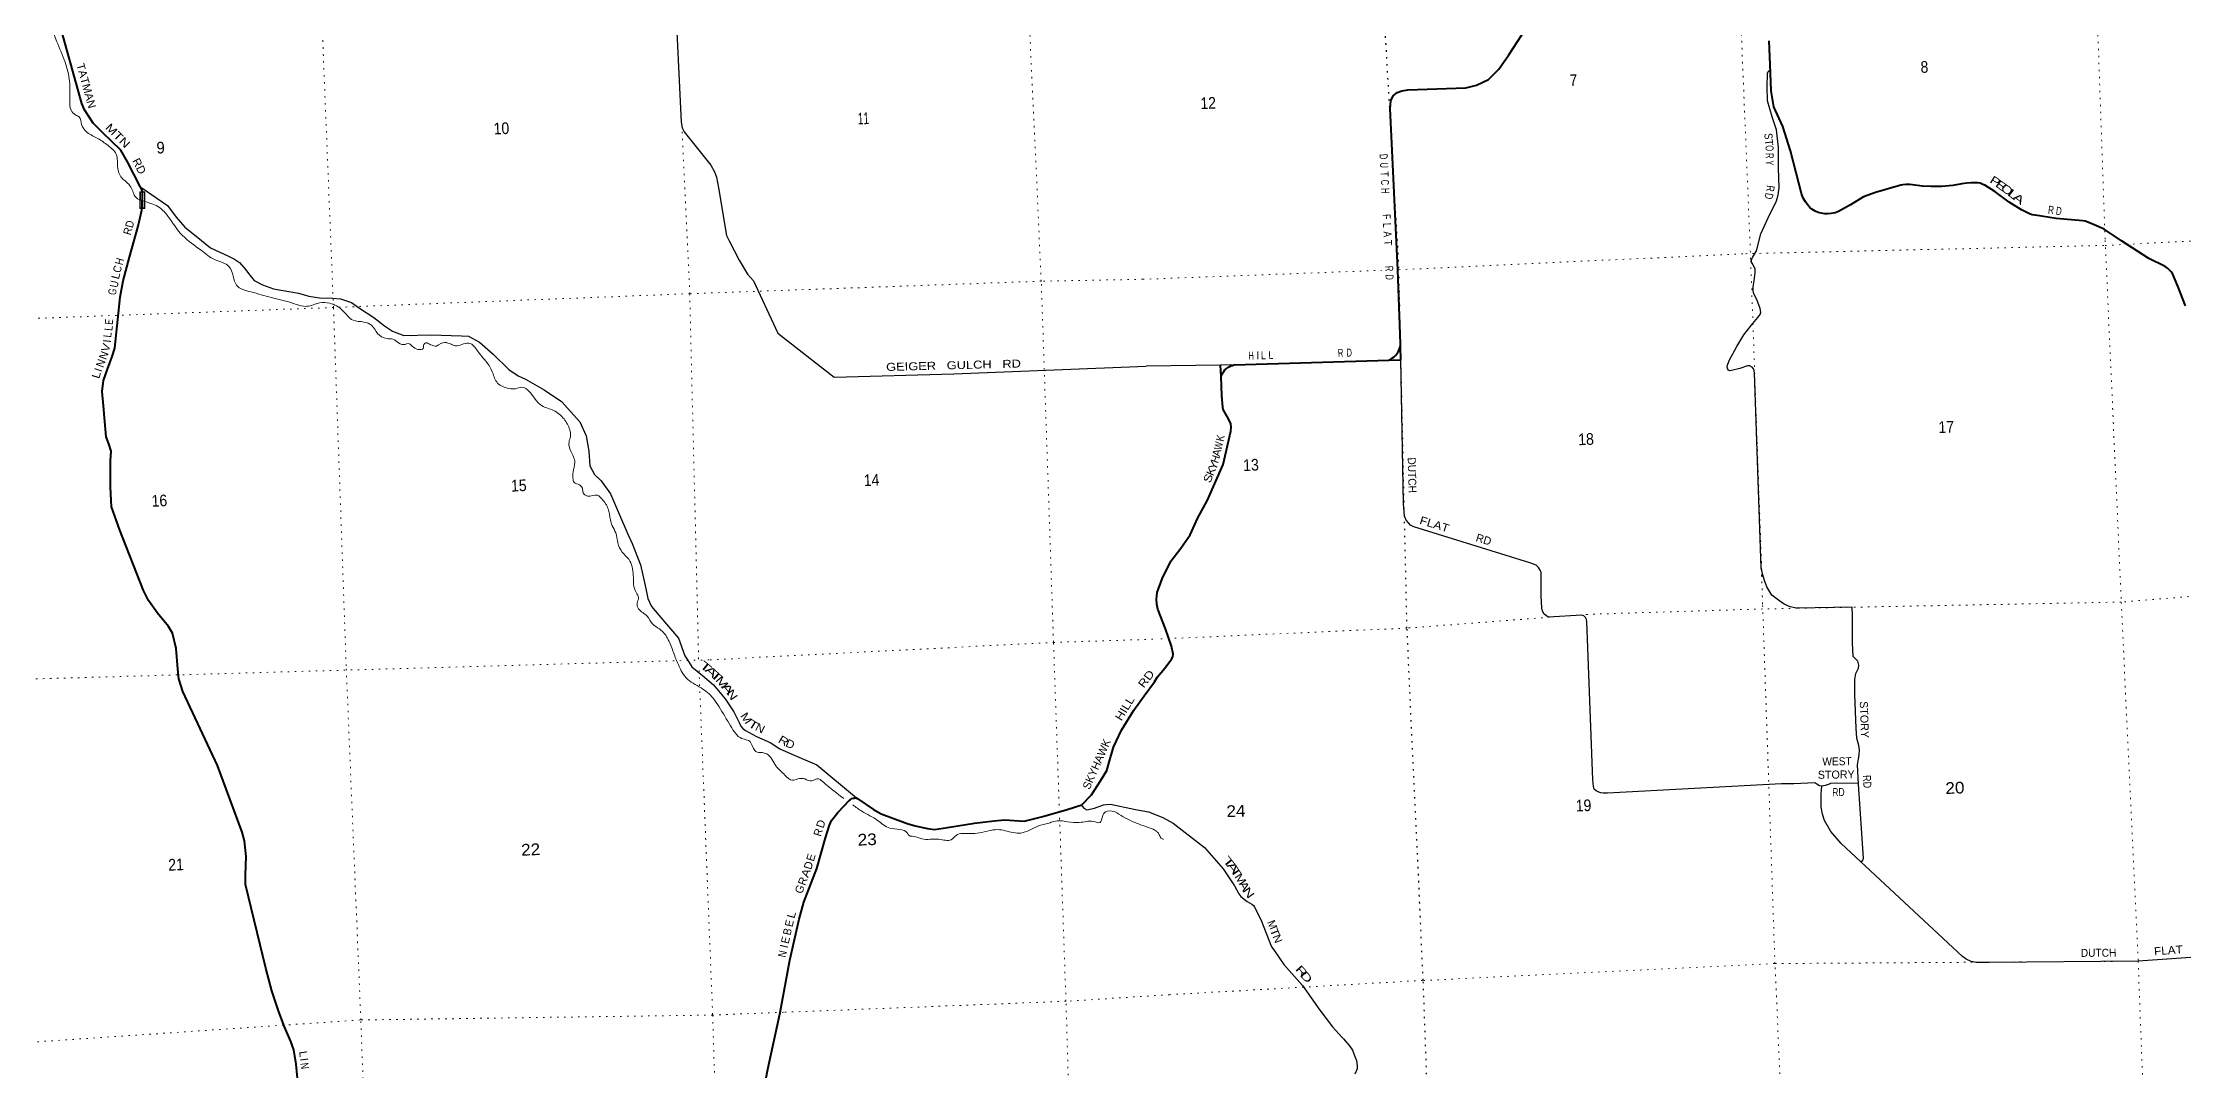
# Model space of a CAD drawing. Header units: feet. Extents: x 757852 to 1040949, y -536576 to -344549.
# Drawn here: x 836829 to 868934, y -383585 to -368176 of the extents above; entities that cross this region are included whole.
import ezdxf
from ezdxf.enums import TextEntityAlignment as Align

# ---------------------------------------------------------------- set-up
doc = ezdxf.new("R2010")
doc.units = ezdxf.units.FT
doc.header["$LTSCALE"] = 70
doc.linetypes.add('DOTTED', pattern=[1.5, 0.3, -1.2])
for name, color, linetype, lineweight in [('26', 7, 'Continuous', 40), ('29', 7, 'Continuous', 25), ('39', 7, 'Continuous', 13), ('6', 7, 'DOTTED', 25), ('61', 7, 'Continuous', 13), ('7', 7, 'DOTTED', 13)]:
    doc.layers.add(name, color=color, linetype=linetype, lineweight=lineweight)
doc.layers.add('27', color=7, linetype='Continuous')
doc.layers.add('30', color=7, linetype='Continuous')

msp = doc.modelspace()

# ---------------------------------------------------------------- linework, layer by layer
at = {"layer": '26'}
for points in [[(838323.34, -370411.69), (838318.81, -370386.32), (838291.63, -370330.12), (838097.07, -369961.32), (837999.37, -369788.48), (837860.99, -369651.54), (837731.22, -369528.31), (837584.31, -369379.67), (837452.42, -369181.78), (837413.17, -369085.26), (836685.77, -366461.68), (836621.21, -366217.08), (836601.48, -366034.93), (836618.53, -365867.32), (836664.34, -365714.59), (836700.05, -365608.53), (836846.38, -365266.58), (836904.42, -365116.83)], [(857192.57, -372709.36), (857191.79, -372684.98), (857156.23, -371579.49), (857036.73, -369161.35), (857047.73, -369044.7), (857084.61, -368972.66), (857144.93, -368920.14), (857214.33, -368895.41), (857302.16, -368880.05), (858173.13, -368851.33), (858334.37, -368811.09), (858516.03, -368725.86), (858666.97, -368571.41), (858821.59, -368354.51), (859469.07, -367349.09)], [(863126.62, -370123.61), (863044.05, -369797), (862929.87, -369431.38), (862794.18, -369134.92), (862753.12, -368897.22), (862738.29, -368501.73), (862725.04, -368148.39)], [(868969.97, -372121.49), (868852.33, -371824.35), (868775.03, -371638.28), (868754.9, -371610.59), (868728.31, -371583.4), (868696.8, -371554.41), (868662.47, -371529.93), (868420.96, -371412.35), (868009.05, -371144.36), (867747.38, -370971.25), (867600.26, -370904.37), (867505.23, -370865.59), (867463.45, -370852.14), (867427.17, -370844.57), (867030.08, -370811.25), (866712.13, -370761.3), (866669.48, -370753.94), (866627.56, -370739.93), (866508.53, -370679.86), (866325.75, -370568.33), (866110.31, -370407.49), (865958.27, -370313.39), (865929.28, -370298.49), (865889.09, -370283.18), (865851.97, -370278.32), (865821.72, -370276.88), (865796.27, -370276.88), (865754.49, -370278.32), (865691.11, -370283.13), (865614.13, -370291.51), (865480.07, -370315.54), (865314.21, -370330.93), (865152.59, -370331.87), (865022.67, -370325.8), (864835.73, -370302.38), (864807.81, -370300.66), (864772.76, -370303.06), (864730.5, -370307.39), (864701.46, -370313.39), (864475.95, -370374.5), (864320.88, -370419.23), (864136.74, -370483.7), (863944.39, -370605.52), (863810.49, -370682.79), (863761.9, -370706.5), (863714.84, -370723.78), (863654.34, -370736.27), (863604.06, -370741.41), (863557.34, -370741.07), (863502.12, -370731.22), (863458.43, -370719.94), (863415.47, -370703.18), (863366.23, -370670), (863335.5, -370645.99), (863309.57, -370614.3), (863270.2, -370563.01), (863235.62, -370505.78), (863210.59, -370434.07), (863126.62, -370123.61)], [(837870.38, -372878.38), (837911.44, -372756.01), (837989.78, -371992.66), (838033.62, -371745.5), (838127.12, -371389.69), (838258.35, -370927.73), (838316.57, -370688.01), (838321.53, -370647.34), (838323.34, -370411.69)], [(857016.93, -372933.69), (857024.16, -372930.86), (857050.39, -372918.21), (857075.16, -372902.88), (857098.18, -372885.05), (857119.22, -372864.9), (857138.04, -372842.67), (857154.43, -372818.6), (857168.22, -372792.94), (857179.24, -372765.98), (857187.39, -372738.02), (857187.94, -372734.98), (857192.57, -372709.36)], [(857016.93, -372933.69), (857020.13, -372933.59), (857200.64, -372932.76), (857193.49, -372734.98), (857192.57, -372709.36)], [(840778.75, -385059.75), (840628.36, -383493.67), (840593.32, -383282.01), (840547.8, -383155.24), (840456.09, -382933.89), (840368.31, -382710.37), (840264.69, -382397.03), (840175.84, -382052.91), (839867.92, -380801.11), (839867.84, -380656.34), (839878.32, -380380.43), (839856.3, -380144.09), (839820.64, -380012.88), (839449.07, -379015.1), (838930.11, -377904.89), (838869.84, -377714.39), (838853.72, -377570.3), (838828.66, -377261.7), (838772.72, -377030.8), (838712.25, -376930.8), (838551.1, -376730.47), (838414.53, -376541.18), (838339.82, -376389.49), (837982.35, -375487.63), (837861.07, -375136.83), (837842.54, -374840.02), (837845.93, -374443.77), (837854.05, -374302.67), (837819.15, -374189.53), (837778.64, -374086.67), (837756.8, -373854.35), (837738.96, -373621.85), (837717.88, -373407.59), (837740.94, -373239.73), (837798.02, -373068.43), (837870.38, -372878.38)], [(853551, -377686.43), (853660.97, -377553.13), (853760.57, -377422.73), (853778.05, -377383.42), (853781.78, -377345.54), (853761.29, -377227.7), (853671.1, -376965.71), (853553.54, -376670.58), (853537.25, -376595.79), (853533.85, -376520.54), (853546.21, -376421.56), (853616.78, -376213.85), (853751.62, -375951.45), (853896.96, -375755), (854038.21, -375556.69), (854153.21, -375301.06), (854297.99, -375036.28), (854535.1, -374500.64), (854647.01, -374001.87), (854656.28, -373942.06), (854648.89, -373891.22), (854616, -373818.07), (854535.22, -373674.63), (854526.96, -373640.48), (854512.62, -373472.15), (854501.66, -373180.05), (854495.29, -373009.9)], [(854501.66, -373180.05), (854514.17, -373149.41), (854526.85, -373125.77), (854541.93, -373103.58), (854559.25, -373083.1), (854578.62, -373064.53), (854599.81, -373048.1), (854622.62, -373033.97), (854646.77, -373022.3), (854672.01, -373013.21), (854698.06, -373006.82), (857016.93, -372933.69)], [(847558.9, -384318.08), (847704.27, -383572.01), (847891.47, -382721.63), (848033.06, -381933.5), (848173.91, -381318.32), (848245.65, -381065.97), (848437.37, -380561.25), (848568.68, -380101.3), (848626.92, -379909.84), (848658.05, -379838.16), (848753.6, -379721.54), (848931.62, -379536.28), (848937.24, -379531.6), (848964.54, -379508.86), (848987.24, -379505.56), (849003.05, -379503.27), (849031.42, -379499.15), (849053.05, -379513.68), (849290.03, -379672.83), (849403.39, -379740.45), (849791.72, -379885.02), (849912.99, -379921.4), (850099.83, -379960.48), (850202.97, -379976.25), (850400.52, -379943.81), (850801.64, -379878.68), (851099.64, -379846.03), (851253.74, -379831.51), (851549.85, -379849.21), (851830.2, -379779.11), (852195.62, -379677.27), (852413.62, -379605.77), (852557.87, -379452.92), (852691.74, -379244.2), (852787.68, -379089.36), (852822.55, -378963.22), (852889.55, -378741.24), (853011.27, -378482.76), (853191.72, -378187.63), (853349.32, -377969.88), (853505.03, -377760.58), (853551, -377686.43)]]:
    msp.add_lwpolyline(points, dxfattribs=at)
at = {"layer": '29'}
for points in [[(846335, -367909.65), (846405.26, -369365.84), (846420.09, -369451.81), (846446.77, -369511.1), (846847.6, -370013.44), (846905.9, -370109.51), (846935.36, -370188.7), (846962.27, -370350.44), (847082.81, -371065.22), (847122.46, -371148), (847275.29, -371437.15), (847398.67, -371647.11), (847489.31, -371747.85), (847851.74, -372528.86), (848699.34, -373188.92), (850493.63, -373141.58), (853377.86, -373026.66)], [(864106.5, -380468.75), (864128.56, -380436.3), (864137.9, -380404.11), (864066.25, -379297.05), (864049.32, -379006.18), (864064.64, -378916.97), (864074.83, -378858.36), (864077.38, -378781.9), (864069.73, -378715.64), (864040.29, -378604.44), (864026.69, -378456.18), (864009.65, -377948.18), (864011.33, -377724.96), (864022.06, -377636.1), (864065.28, -377556.07), (864068.46, -377511.45), (864053.72, -377448.36), (864010.8, -377404.33), (863986.35, -377380.11), (863974.58, -377173.48), (863975.43, -376767.35), (863971.18, -376641.67), (863133.67, -376657.07), (863041.23, -376637.26), (863002.71, -376620.76), (862949.65, -376593.97), (862882.22, -376549.1), (862764.39, -376461.05), (862686.86, -376336.82), (862656.04, -376239.97), (862630.73, -376155.23), (862604.32, -376049.58), (862504.94, -373124.14), (862494.75, -373073.17), (862467.35, -373040.44), (862436.13, -373022.2), (862400.24, -373018.84), (862285.22, -373059.35), (862157.86, -373092.28), (862132.85, -373093.55), (862112.47, -373083.36), (862100.32, -373058.26), (862094.63, -373027.29), (862122.11, -372942.84), (862240.77, -372731.31), (862344.65, -372554.51), (862455.98, -372415.63), (862553.95, -372295.34), (862573.75, -372272.93), (862591.59, -372252.54), (862599.24, -372216.86), (862589.11, -372161.33), (862539.85, -372026.48), (862492.2, -371939.07), (862482.64, -371893.93), (862482, -371834.58), (862499.14, -371744.54), (862515.13, -371625.6), (862512.81, -371573.14), (862476.91, -371495.62), (862456.85, -371464.76), (862456.85, -371429.55), (862471.81, -371396.23), (862534.52, -371294.89), (862601.44, -371043.08), (862710.94, -370801.74), (862833.95, -370545.81), (862859.64, -370455.58), (862872.95, -370353.36), (862865.9, -370058.09), (862864.27, -369746.54), (862832.18, -369480.36), (862766.62, -369285.8), (862701.33, -369045), (862693.5, -368836.21), (862696.76, -368635.3), (862707.77, -368605.58), (862744.09, -368574.77)], [(838298.38, -370342.92), (838701.21, -370613.52), (838831.26, -370791.03), (838960.04, -370938.43), (839128.5, -371074.1), (839342.96, -371252.08), (839616.41, -371376.65), (839703.75, -371423.05), (839780.24, -371472.96), (839875.7, -371578.63), (839916.64, -371635.94), (839998.5, -371741.26), (840124.07, -371805.16), (840289.15, -371867.78), (840663.59, -371932.45), (840818.05, -371974.21), (840979.86, -371999.58), (841179.02, -372005.27), (841293.93, -372014.52), (841459.1, -372071.91), (841579.24, -372157.34), (841796.1, -372297.01), (841953.95, -372419.06), (842071.99, -372502.56), (842243.43, -372565.73), (842648.92, -372556.71), (843111.59, -372569.42), (843216.39, -372577.08), (843380.83, -372664.66), (843585.42, -372847.08), (843818.12, -373076.57), (843959.08, -373171.34), (844067.24, -373218.9), (844349.38, -373381.97), (844607.87, -373556.08), (844881.9, -373860.24), (844979.2, -374071.29), (845018.93, -374298.85), (845036.25, -374519.3), (845102.01, -374649.24), (845204.6, -374747.47), (845343.34, -374940.7), (845465.67, -375221.08), (845605.98, -375546.95), (845670.16, -375687.01), (845796.18, -376007.45), (845863.36, -376314.28), (845901.82, -376511.72), (845961.13, -376631.88), (846155.64, -376860.97), (846362.77, -377103.6), (846460.64, -377371.94), (846498.85, -377431.99), (846565.82, -377535.4), (846726.01, -377665.4), (846888.63, -377805.34), (847064.24, -378015.11), (847192.95, -378208.76), (847272.63, -378372.25), (847299.93, -378424.11), (847327.3, -378459.13), (847367.59, -378490.96), (847536.12, -378580.38), (847738.83, -378670.38), (847883.55, -378766.84), (848100.46, -378860.27), (848438.09, -379004.91), (849033.63, -379500.64)], [(854696.1, -373006.88), (854495.29, -373009.9), (853377.86, -373026.66)], [(864061.64, -379281.14), (863645.92, -379286.72), (863616.09, -379301.8), (863565.12, -379317.09), (863512.77, -379325.9), (863478.47, -379319.64), (863440.25, -379296.71), (863408.48, -379277.55), (863093.54, -379291.4), (862910.15, -379291.61), (860299.72, -379428.59), (860234.87, -379428.21), (860197.46, -379424.91), (860169.94, -379415.01), (860127.58, -379392.84), (860098.41, -379368.78), (860087.05, -379330.03), (860077.27, -379229.88), (859987.25, -376857.37), (859982.85, -376825.45), (859970.75, -376795.74), (859946.53, -376769.33), (859913.52, -376758.32), (859411.06, -376788.14), (859383.06, -376772.63), (859347.85, -376742.91), (859324.73, -376701.09), (859313.72, -376657.1), (859304.71, -376470.47), (859304.63, -376146.8), (859302.72, -376117.81), (859288.25, -376085.09), (859266.41, -376042.98), (859227.2, -376010.99), (859135.48, -375976.24), (857393.27, -375436.6), (857345.98, -375412.37), (857314.62, -375375.22), (857276.64, -375335.33), (857252.59, -375275.02), (857241.43, -375084.45), (857200.64, -372932.76)], [(870992.9, -381756.9), (868762.57, -381913.41), (868258.68, -381950.01), (866025.87, -381971.54), (865826.68, -381968.24), (865753.22, -381953.73), (865677, -381918.72), (865621.79, -381878.25), (863804.27, -380187.46), (863646.71, -380004.4), (863556.11, -379838.94), (863525.46, -379745.16), (863506.51, -379638.21), (863505.24, -379446.81), (863513.55, -379323.67)], [(852403.51, -379604.18), (852443.82, -379654.77), (852487.04, -379679.09), (852604.61, -379656.04), (852739.85, -379603.36), (852786.25, -379600.63), (852843.18, -379595.74), (853220.22, -379674.38), (853414.71, -379712.45), (853629.37, -379795.74)], [(853629.37, -379795.74), (853784.33, -379878.57), (854256.18, -380244.82), (854535.39, -380564.03), (854705.69, -380818.98), (854770.55, -380941.19), (854797.1, -380978.52), (854893.37, -381055.19), (854965.31, -381095.76), (854989.74, -381116.43), (855005.04, -381139.45), (855098.32, -381322.91), (855257.12, -381734.16), (855292.2, -381778.01), (855445.1, -381997.43), (855724.15, -382312.63), (855985.32, -382686.8), (856173.54, -382937.06), (856318.83, -383096.02)], [(856318.83, -383096.02), (856336.97, -383115.87), (856431.32, -383220.89), (856476.59, -383282.4), (856511.58, -383378.71), (856532.66, -383437.86), (856544.87, -383516.17), (856542.85, -383565.29), (856509.48, -383644.16)]]:
    msp.add_lwpolyline(points, dxfattribs=at)
at = {"layer": '39'}
for points in [[(832712.11, -364434.03), (832834.36, -364471.38), (832925.55, -364463.67), (833030.19, -364441.86), (833275.83, -364443.75), (833314.04, -364460.13), (833363.17, -364487.42), (833461.43, -364509.26), (833625.19, -364542.01), (833748.65, -364564.45), (833856.22, -364590.08), (834070.18, -364613.25), (834569.67, -364737.02), (834956.91, -364819.25), (835217.44, -364898.77), (835553.29, -365001.27), (835747.47, -365079.56), (835890.05, -365077.58), (835952.73, -365087.01), (836002.67, -365175.39), (836063.23, -365277.41), (836078.73, -365359.19), (836134.26, -365437.29), (836265.9, -365461.91), (836338.32, -365559.4), (836364.69, -365803.6), (836354.61, -366041.29), (836409.45, -366246.09), (836375.24, -366340.03), (836318.58, -366521.36), (836392.09, -366787.71), (836589.31, -367081.03), (836817.3, -367437.39), (836913.16, -367757.08), (837020.39, -368108.47), (837150.51, -368430.75), (837224.78, -368715.16), (837232.3, -369036.56), (837252.68, -369186.51), (837317.9, -369256.16), (837375.5, -369287.91), (837408.4, -369401.14), (837495.79, -369520.12), (837654.38, -369611.98), (837807.45, -369716.13), (837929.45, -369845.71), (837952.46, -370057.89), (837999.99, -370184.57), (838151.25, -370341.08), (838221.95, -370492.93), (838364.15, -370557.98)], [(838364.15, -370557.98), (838580.05, -370646.77), (838706.14, -370778.2), (838925.25, -371066.57), (839201.82, -371288.18), (839412.83, -371432.12), (839619.89, -371529.98), (839684.4, -371678.07), (839734.19, -371810.69), (839949.44, -371912.23), (840256.28, -371993.82), (840575.41, -372080.94), (840790.38, -372128.19), (840979.15, -372078.03), (841132, -372081.65), (841325.45, -372190.13), (841482.3, -372336.35), (841646.2, -372363.64), (841760.81, -372413.11), (841850.29, -372534.01), (841986.13, -372610.74), (842081.08, -372622.83), (842163.68, -372675.65), (842265.15, -372699.53), (842306.76, -372685.72), (842370.63, -372723.25), (842455.14, -372773.98), (842534.95, -372760.57), (842541.11, -372716.08), (842575.61, -372676.42), (842645.07, -372703.66), (842734.42, -372726.04)], [(842734.42, -372726.04), (842860.67, -372670.46), (842952.2, -372696.77), (843013.38, -372718.33), (843113.08, -372700.06), (843214.69, -372679.7), (843377.9, -372833.69), (843522.24, -373016.63), (843581.81, -373142.81), (843664.54, -373294.15), (843781.4, -373349.56), (843918.64, -373363.89), (844016.15, -373341.7), (844121.07, -373399.61), (844214.56, -373520.35), (844311.05, -373616.83), (844490.94, -373689.69), (844647.04, -373817.84), (844732.28, -373981.14), (844742.61, -374083.26), (844721.67, -374158.54), (844749.65, -374298.11), (844809.08, -374468.53), (844783.16, -374616.41), (844780.78, -374702.97), (844797.61, -374768.62), (844879.61, -374807.39), (844921.84, -374855.88), (844932.83, -374925.8), (844997.12, -374973.36), (845149.38, -374962.93), (845215.93, -375016.44), (845308.61, -375165.35), (845341.79, -375332.86), (845369.49, -375418.16), (845422.28, -375526.53), (845454.7, -375675.97), (845518.79, -375814.02), (845617.79, -375922.46), (845686.19, -376162.88), (845690.02, -376301.46), (845727.19, -376420.54), (845764.75, -376501.4), (845743.9, -376578.69), (845765.59, -376664.24), (845892.76, -376773.5), (845974.13, -376892.73), (846077.72, -376966.79), (846156.32, -377040.32), (846253.43, -377226.83), (846325.74, -377416.82), (846405.55, -377594.43), (846478.32, -377699.95), (846703.7, -377851.32), (846883.05, -378006.65), (846972.95, -378137.59), (847145.67, -378421.88), (847316.34, -378609.74), (847436.88, -378656.95), (847478.54, -378739.65), (847523.45, -378804.11), (847618.65, -378822.22), (847687.77, -378841.43), (847825.84, -379018.6), (847960.38, -379159.73), (848072.16, -379237.46), (848155.63, -379215.86), (848258.18, -379217.57), (848365.84, -379245.22), (848440.87, -379213.91), (848533.32, -379262.3), (848845.95, -379511.95)], [(848979.5, -379606.17), (849116.47, -379702.25), (849351.29, -379839.15), (849532.95, -379954.17), (849799.42, -380031.43), (849825.01, -380066.55), (849887.78, -380077.98), (850016, -380116.82), (850271.32, -380120.16), (850452.51, -380128.62), (850528.11, -380063.11), (850731.93, -380036.44), (850880.19, -380026.18), (851147.34, -379976.74), (851386.3, -380020.97), (851501.13, -380028.21), (851753.97, -379925.08), (851921.04, -379879.02), (851992.01, -379854.46), (852201.22, -379858), (852376.56, -379870.73), (852586.83, -379853.85), (852689.88, -379867.61), (852722.51, -379783.79), (852767.69, -379711.52), (852906.08, -379705.7)], [(852906.08, -379705.7), (853169.5, -379853.46), (853424.69, -379949.3), (853537.54, -380004.87), (853569.15, -380039.73), (853597.76, -380098.85), (853617.03, -380115.49), (853641.39, -380119.74)]]:
    msp.add_spline(points, degree=3, dxfattribs=at)
at = {"layer": '6'}
for points in [[(857171.37, -371558.23), (856863.64, -366240.78), (856692.69, -362253.79)], [(858058.36, -396085.01), (857995.48, -392999.04), (857727.92, -387631.24), (857535.7, -382236.49), (857291.44, -376954.27), (857170.75, -371614.06)]]:
    msp.add_lwpolyline(points, dxfattribs=at)
at = {"layer": '61'}
for p, q in [((838361.62, -370410.17), (838358.33, -370660.15)), ((838358.33, -370660.15), (838283.34, -370659.16))]:
    msp.add_line(p, q, dxfattribs=at)
msp.add_lwpolyline([(838283.34, -370659.16), (838286.63, -370409.18), (838361.62, -370410.17)], dxfattribs=at)
msp.add_lwpolyline([(838291.44, -370651.27), (838294.51, -370417.28), (838353.51, -370418.05), (838350.44, -370652.04)], close=True, dxfattribs=at)
at = {"layer": '7'}
for p, q in [((853329.4, -371722.57), (856906.89, -371588.81)), ((821926.94, -378135.24), (846840.4, -377429.85)), ((873817.54, -381562.59), (868200.44, -381950.4))]:
    msp.add_line(p, q, dxfattribs=at)
for points in [[(852625.99, -396287.14), (852548.18, -393240.96), (852337.37, -387857.03), (852176.08, -382551.44), (851989.43, -377168.5), (851805.36, -371751.27), (851559.46, -366392.94), (851380.38, -361094.13), (851182.88, -355739.8), (850925.3, -350589.49)], [(841983.94, -393583.75), (841800.26, -388225.91), (841599.07, -382831.52), (841379.27, -377520.35), (841188.95, -372145.61), (840974.83, -366826.16), (840749.93, -361489.06), (840565.56, -356160.32), (840358.23, -350984.56)], [(867300.72, -360471.92), (867300.83, -360475.83), (867578.77, -365852.06), (867763.76, -371140.57), (868006.49, -376563.55), (868258.68, -381950.01), (868460.61, -387282.08), (868716.99, -392521.63)], [(862615.36, -376183.42), (862446.32, -371421.71), (862221.94, -365958.94), (862087.39, -362638.47)], [(846411.93, -369404.49), (846532.92, -371938.89), (846665.86, -377423.77)], [(857169.93, -371578.96), (862371.39, -371338.43), (867763.76, -371214.92), (873160.57, -370941.69), (878620.02, -370678.16), (883919.96, -370501.05), (884916.34, -370462.14)], [(853329.4, -371722.57), (851805.36, -371751.27), (846532.92, -371938.89), (841188.95, -372145.61), (835782.3, -372342.9), (830448.09, -372607.48)], [(863371.03, -395886.12), (863330.54, -392740.19), (863048.68, -387312.62), (862810.79, -381985.93), (862625.44, -376592.96), (862607.27, -376061.71)], [(878865.46, -376016.82), (878850.34, -376017.2), (876155.84, -376070.24), (873473.37, -376283.66), (870901.19, -376330.09), (868006.49, -376563.55), (863144.86, -376657.3)], [(859430.55, -376791.12), (857291.44, -376954.27), (853529.94, -377119.74)], [(863143.65, -376657.32), (862625.44, -376667.31), (859994.27, -376748.13), (859916.17, -376754.09)], [(846840.4, -377429.85), (851989.43, -377168.5), (853529.94, -377119.74)], [(846672.15, -377588.93), (846876.33, -382758.31), (847040.64, -388087.9), (847313.59, -393420.96), (847352.32, -396482.54)], [(853728.09, -382452.5), (857537.78, -382238.42), (862810.79, -381985.93), (868200.44, -381950.4)], [(853728.09, -382452.5), (852176.08, -382551.44), (847932.64, -382717.08)], [(847941.23, -382716.74), (846876.33, -382758.31), (841590.08, -382831.9), (836291.67, -383190.29), (830813.87, -383273.17), (825457.61, -383474.37), (822120.8, -383564)]]:
    msp.add_lwpolyline(points, dxfattribs=at)

# ---------------------------------------------------------------- texts
at = {"layer": '27'}
for s, rotation, width, p in [('TATMAN', 285.496, 1.05, (837330.88, -368502.42)), ('MTN', 314.665, 1.25, (837758.47, -369456.3)), ('RD', 296.817, 1.05, (838166.91, -369944.31)), ('RD', 52.561, 1.2, (853342.96, -377863.04)), ('HILL', 58.557, 1.15, (853007.12, -378355.36))]:
    msp.add_text(s, height=120, rotation=rotation, dxfattribs=dict(at, width=width)).set_placement(p)
for s, rotation, width, p in [('D', 272.829, 0.7, (856882.28, -369885.36)), ('U', 272.829, 0.7, (856888.67, -370014.73)), ('T', 272.829, 0.85, (856895.11, -370145.04)), ('P', 328.146, 1.4, (866084.47, -370302.57)), ('C', 272.829, 0.7, (856901.39, -370272.06)), ('H', 272.829, 0.65, (856907.6, -370397.66)), ('E', 324.246, 1.5, (866170.28, -370366.29)), ('O', 322.246, 1.4, (866255.32, -370425.65)), ('L', 323.256, 1.75, (866348.4, -370497.17)), ('A', 323.256, 1.6, (866430.63, -370560.97)), ('F', 272.829, 0.8, (856926.82, -370786.71)), ('R', 353.609, 0.75, (866945.43, -370741.65)), ('D', 353.222, 0.75, (867062.41, -370757.77)), ('R', 74.141, 0.95, (838160.53, -371015.94)), ('D', 75.69, 0.9, (838189.97, -370909.04)), ('L', 272.829, 0.8, (856933.17, -370915.15)), ('A', 272.829, 0.8, (856939.79, -371049.24)), ('T', 272.829, 0.85, (856946.16, -371178.14)), ('H', 74.847, 0.85, (838037.97, -371470.09)), ('U', 78.797, 0.85, (837959.16, -371806.04)), ('L', 75.277, 1.1, (837979.85, -371684.23)), ('C', 75.277, 0.9, (838005.51, -371584.12)), ('R', 272.362, 0.7, (856964.93, -371564.37)), ('D', 271.842, 0.7, (856969.77, -371692.79)), ('G', 79.943, 0.75, (837931.37, -371918.69)), ('L', 84.14, 0.9, (837875.45, -372460.91)), ('E', 84.14, 0.8, (837880.94, -372365.59)), ('V', 72.877, 1.1, (837831.8, -372765.01)), ('L', 84.14, 0.9, (837858.29, -372561.4)), ('I', 71.572, 0.9, (837717.37, -373099.71)), ('H', 1.806, 0.6, (854955.59, -372927.08)), ('L', 1.806, 0.8, (855138.62, -372922.89)), ('L', 1.806, 0.8, (855250.52, -372918.83)), ('R', 1.806, 0.65, (856297.52, -372886.34)), ('D', 1.806, 0.65, (856426.52, -372882.28)), ('L', 73.372, 1.15, (837687.57, -373172.96)), ('W', 77.354, 0.75, (854523.47, -374232.71)), ('K', 77.354, 0.9, (854549.45, -374116.92)), ('S', 66.123, 1.2, (854363.23, -374731.03)), ('K', 66.123, 1.15, (854406, -374625.46)), ('Y', 66.123, 1.2, (854445.3, -374540.15)), ('H', 71.318, 0.95, (854474.34, -374437.84)), ('R', 73.136, 0.95, (848515.74, -380035.01)), ('A', 69.2, 1.15, (848329.65, -380647.72)), ('E', 77.104, 0.95, (848084.51, -381395.13)), ('L', 74.584, 1.1, (848115.47, -381269.9)), ('E', 77.104, 0.95, (848026.91, -381646.74)), ('B', 77.104, 0.95, (848055.81, -381520.48)), ('N', 77.762, 0.85, (847980.98, -381853.09)), ('N', 277.64, 0.8, (840696.62, -383528.6))]:
    msp.add_text(s, height=120, rotation=rotation, dxfattribs=dict(at, width=width)).set_placement(p, align=Align.CENTER)
for s, rotation, p in [('I', 84.14, (837850.78, -372654.9)), ('N', 69.977, (837753.36, -373002.21)), ('N', 69.24, (837798.36, -372884.45)), ('I', 1.806, (855055.84, -372922.46)), ('A', 77.354, (854496.16, -374336.69)), ('D', 71.072, (848555.87, -379909.85)), ('E', 74.068, (848407.66, -380410.34)), ('R', 69.2, (848283.15, -380770.14)), ('D', 72.062, (848370.93, -380531.05)), ('G', 69.2, (848237.32, -380890.79)), ('I', 77.104, (848004.27, -381739.63)), ('L', 278.752, (840678.89, -383351.13)), ('I', 277.548, (840690.04, -383433.1))]:
    msp.add_text(s, height=120, rotation=rotation, dxfattribs=at).set_placement(p, align=Align.CENTER)
msp.add_text('SKYHAWK', height=120, rotation=66.324, dxfattribs=at).set_placement((852529.23, -379386.67))
at = {"layer": '30'}
for s, rotation, width, p in [('S', 276.874, 0.85, (862655.31, -369584.16)), ('O', 270.3, 0.65, (862670.51, -369757.15)), ('R', 270.3, 0.65, (862671.12, -369871.43)), ('Y', 270.3, 0.7, (862673.71, -369976.3)), ('D', 261.107, 0.8, (862663.44, -370466.36)), ('R', 262.581, 0.8, (862682.74, -370354.02)), ('T', 320.941, 1.8, (846733.31, -377581.18)), ('A', 319.387, 1.7, (846815.97, -377651.64)), ('T', 317.752, 1.95, (846892.74, -377721.52)), ('M', 309.936, 1.4, (846971.27, -377807.76)), ('A', 309.936, 1.7, (847054.4, -377902.75)), ('N', 303.609, 1.35, (847118.55, -377986.84)), ('M', 303.078, 1.25, (847330.87, -378338.12)), ('T', 328.627, 1.55, (847456.73, -378456.15)), ('N', 333.582, 1.15, (847562.44, -378509.42)), ('R', 329.426, 1.25, (847910.4, -378695.87)), ('D', 336.699, 1.1, (848017.1, -378748.14)), ('T', 308.176, 1.8, (854571.3, -380502.44)), ('A', 309.176, 1.65, (854634.43, -380582.31)), ('T', 303.742, 1.65, (854676.28, -380648.92)), ('M', 303.742, 1.25, (854744.8, -380751.5)), ('A', 297.956, 1.35, (854799.83, -380850.35)), ('N', 305.421, 1.4, (854868.42, -380958.03)), ('T', 291.114, 1.3, (855252.2, -381537.06)), ('N', 291.114, 1.05, (855294.09, -381635.57)), ('R', 311.519, 1.55, (855666.66, -382141.63)), ('D', 311.519, 1.55, (855736.5, -382227.28))]:
    msp.add_text(s, height=120, rotation=rotation, dxfattribs=dict(at, width=width)).set_placement(p, align=Align.CENTER)
for s, rotation, p in [('T', 276.874, (862661.31, -369676.12)), ('M', 291.114, (855215.4, -381425.1))]:
    msp.add_text(s, height=120, rotation=rotation, dxfattribs=at).set_placement(p, align=Align.CENTER)
for s, rotation, width, p in [('GEIGER   GULCH   RD', 1.511, 1.2, (849479.9, -373098.3)), ('DUTCH', 271.295, 0.95, (857302.63, -374395.31)), ('FLAT', 342.79, 1.15, (857470.51, -375387.24)), ('WEST', 0.769, 0.95, (863522.62, -379015.62)), ('RD', 273.331, 0.85, (864128.5, -379161.78)), ('RD', 0.769, 0.8, (863671.49, -379475.4)), ('FLAT', 4.154, 1.1, (868501.65, -381862.18)), ('DUTCH', 0.378, 0.95, (867398.52, -381885.68))]:
    msp.add_text(s, height=120, rotation=rotation, dxfattribs=dict(at, width=width)).set_placement(p)
for s, rotation, p in [('RD', 342.79, (858313.94, -375648.49)), ('STORY', 271.921, (864083.2, -378052.74)), ('STORY', 0.769, (863454.75, -379214.73))]:
    msp.add_text(s, height=120, rotation=rotation, dxfattribs=at).set_placement(p)
at = {"layer": '7'}
for s, rotation, width, p in [('8', 2.153, 0.9, (864997.66, -368627.88)), ('7', 2.153, 0.9, (859732.2, -368827.07)), ('12', 2.153, 0.9, (854195.57, -369171.01)), ('10', 2.409, 0.9, (843594.29, -369551.55)), ('11', 2.409, 0.65, (849056.52, -369401.14)), ('9', 2.409, 0.95, (838538.02, -369837.57)), ('18', 2.153, 0.9, (859863.37, -374212.07)), ('17', 2.153, 0.9, (865267.08, -374029)), ('14', 2.409, 0.9, (849146.07, -374826.07)), ('13', 2.153, 0.9, (854837.71, -374598.44)), ('16', 2.409, 0.9, (838463.76, -375134.71)), ('15', 2.409, 0.9, (843855.1, -374907.91)), ('20', 2.153, 1.1, (865370.47, -379442.76)), ('24', 2.153, 1.1, (854586.77, -379789.61)), ('19', 2.153, 0.9, (859825.86, -379705.74)), ('23', 2.409, 1.1, (849055.24, -380217.75)), ('21', 2.409, 0.9, (838713.88, -380593.4)), ('22', 2.409, 1.1, (844006.86, -380368.72))]:
    msp.add_text(s, height=175, rotation=rotation, dxfattribs=dict(at, width=width)).set_placement(p)

doc.saveas('drawing.dxf')
